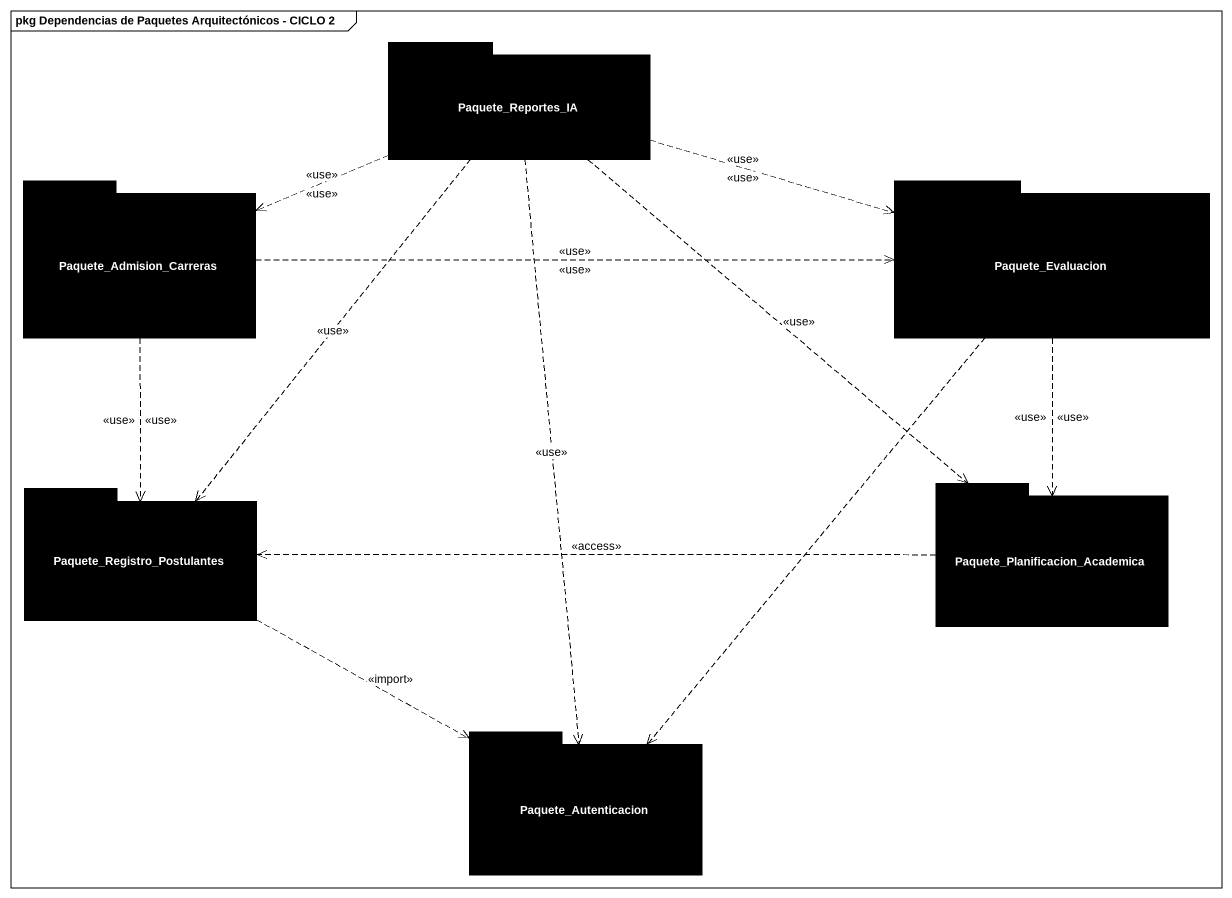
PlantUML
@startuml
mainframe pkg Dependencias de Paquetes Arquitectónicos - CICLO 2
package Paquete_Reportes_IA #000000 {
}
package Paquete_Admision_Carreras #000000 {
}
package Paquete_Evaluacion #000000 {
}
package Paquete_Registro_Postulantes #000000 {
}
package "Paquete_Planificacion_Academica" as Paquete_Planificacion #000000 {
}
package Paquete_Autenticacion #000000 {
}
Paquete_Reportes_IA .left.> Paquete_Admision_Carreras : <<use>>
Paquete_Reportes_IA .left.> Paquete_Admision_Carreras : <<use>>
Paquete_Reportes_IA .left.> Paquete_Admision_Carreras
Paquete_Reportes_IA .right.> Paquete_Evaluacion : <<use>>
Paquete_Reportes_IA .right.> Paquete_Evaluacion : <<use>>
Paquete_Reportes_IA .right.> Paquete_Evaluacion
Paquete_Reportes_IA ..> Paquete_Registro_Postulantes : <<use>>
Paquete_Reportes_IA ..> Paquete_Planificacion : <<use>>
Paquete_Reportes_IA ..> Paquete_Planificacion
Paquete_Reportes_IA ..> Paquete_Autenticacion : <<use>>
Paquete_Admision_Carreras .right.> Paquete_Evaluacion : <<use>>
Paquete_Admision_Carreras .right.> Paquete_Evaluacion : <<use>>
Paquete_Admision_Carreras .right.> Paquete_Evaluacion
Paquete_Admision_Carreras ..> Paquete_Registro_Postulantes : <<use>>
Paquete_Admision_Carreras ..> Paquete_Registro_Postulantes : <<use>>
Paquete_Evaluacion ..> Paquete_Planificacion : <<use>>
Paquete_Evaluacion ..> Paquete_Planificacion : <<use>>
Paquete_Evaluacion ..> Paquete_Autenticacion
Paquete_Registro_Postulantes .right.> Paquete_Autenticacion : <<import>>
Paquete_Registro_Postulantes .right.> Paquete_Autenticacion
Paquete_Planificacion .left.> Paquete_Registro_Postulantes : <<access>>
Paquete_Planificacion .left.> Paquete_Registro_Postulantes
@enduml
